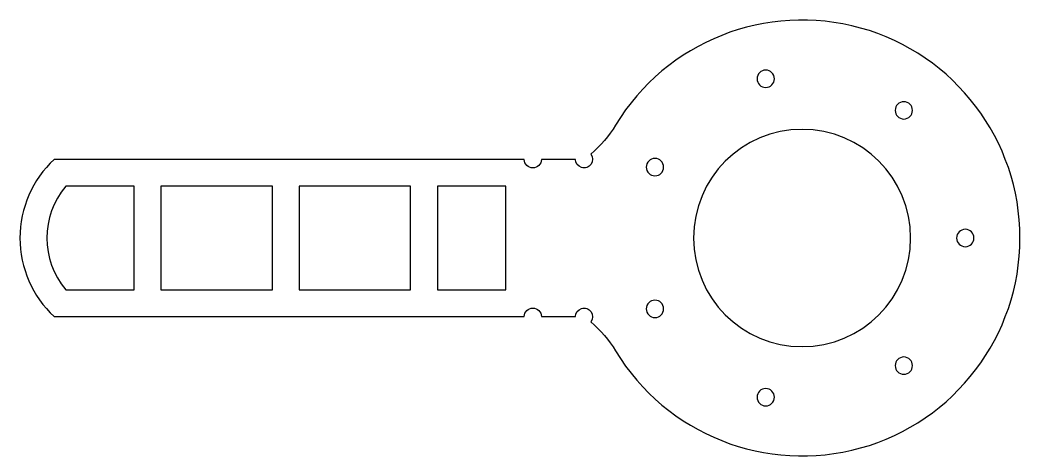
# Model space of a CAD drawing. Header units: inches. Extents: x -0.25 to 7.06, y -1.02 to 2.17.
import ezdxf

# ---------------------------------------------------------------- set-up
doc = ezdxf.new("R2010")
doc.units = ezdxf.units.IN

msp = doc.modelspace()

# ---------------------------------------------------------------- linework, layer by layer
at = {"layer": 'INTERIOR_PROFILES'}
msp.add_lwpolyline([(0.5841, 0.1969), (0.5841, 0.9531), (0.0841, 0.9531, 0.363082), (0.0841, 0.1969)], format="xyb", close=True, dxfattribs=at)
for points in [[(0.781, 0.1969), (1.5952, 0.1969), (1.5952, 0.9531), (0.781, 0.9531)], [(2.6063, 0.9531), (1.7921, 0.9531), (1.7921, 0.1969), (2.6063, 0.1969)], [(3.3031, 0.9531), (2.8031, 0.9531), (2.8031, 0.1969), (3.3031, 0.1969)]]:
    msp.add_lwpolyline(points, close=True, dxfattribs=at)
at = {"layer": 'INTERIOR_PROFILES', "extrusion": (0, 0, -1)}
for centre, radius in [((-5.2031, 1.7388), 0.0634), ((-6.213, 1.5083), 0.0634), ((-5.4688, 0.575), 0.7938), ((-4.3932, 1.0929), 0.0634), ((-6.6625, 0.575), 0.0634), ((-4.3932, 0.0571), 0.0634), ((-6.213, -0.3583), 0.0634), ((-5.2031, -0.5888), 0.0634)]:
    msp.add_circle(centre, radius, dxfattribs=at)
at = {"layer": 'OUTER_PROFILES'}
msp.add_lwpolyline([(3.9242, 1.1885, -1.401999), (3.8125, 1.15), (3.5625, 1.15, -1), (3.4375, 1.15), (0, 1.15, 0.434783), (0, 0), (3.4375, 0, -1), (3.5625, 0), (3.8125, 0, -1.401999), (3.9242, -0.0385, -0.081897), (4.1051, -0.25, 3.584671), (4.1051, 1.4, -0.081897)], format="xyb", close=True, dxfattribs=at)

doc.saveas('drawing.dxf')
